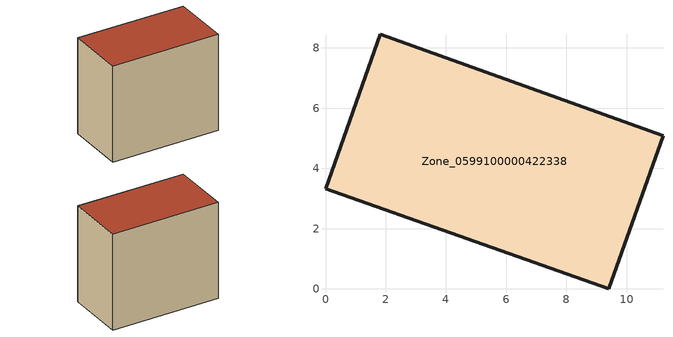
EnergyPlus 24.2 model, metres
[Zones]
Zone_0599100000422338
 floor ground (C_G): 9.4,0 0,3.33 1.82,8.46 11.21,5.09 z0.51
 wall outside (C_F): 0,3.33 9.4,0 11.21,5.09 1.82,8.46 0,3.33 z0.51:9.43
 roof outside (C_R): 11.21,5.09 1.82,8.46 0,3.33 9.4,0 z9.43
[BUILDING]
Pand.0599100000422338: North Axis=0; Terrain=City; Loads Convergence Tolerance Value=0.04; Temperature Convergence Tolerance Value=0.4; Solar Distribution=FullExterior; Maximum Number of Warmup Days=25; Minimum Number of Warmup Days=1
[Site:Location]
Rotterdam.The.Hague.AP_ZH_NLD Design_Conditions: Latitude=51.96; Longitude=4.45; Time Zone=1; Elevation=-4.5
[SITE:GROUNDTEMPERATURE:BUILDINGSURFACE]
18, 18, 18, 18, 18, 18, 18, 18, 18, 18, 18, 18
[MATERIAL] Thermal Absorptance=0.9; Solar Absorptance=0.7; Visible Absorptance=0.7
Name | Roughness | Thickness | Conductivity | Density | Specific Heat
G.TI.1992-2005 | MediumSmooth | 0.15 | 0.06 | 540 | 1210
F.TI.1992-2005 | Rough | 0.3 | 0.12 | 1920 | 840
R.TI.1992-2005 | MediumRough | 0.2 | 0.08 | 1500 | 1000
[CONSTRUCTION]
C_G: G.TI.1992-2005
C_F: F.TI.1992-2005
C_R: R.TI.1992-2005
[ZONE]
Zone_0599100000422338: Type=1; Multiplier=1; Ceiling Height=Autocalculate; Volume=Autocalculate; Floor Area=autocalculate; Part of Total Floor Area=Yes
[ZONEINFILTRATION:DESIGNFLOWRATE]
Infil_Zone_0599100000422338: Zone or ZoneList or Space or SpaceList=Zone_0599100000422338; Schedule=AlwaysOn; Design Flow Rate Calculation Method=Flow/Area; Flow Rate per Floor Area=0.0015; Constant Term Coefficient=1; Temperature Term Coefficient=0; Velocity Term Coefficient=0; Velocity Squared Term Coefficient=0
[HVACTEMPLATE:ZONE:IDEALLOADSAIRSYSTEM]
Zone_0599100000422338: Maximum Heating Supply Air Temperature=50; Minimum Cooling Supply Air Temperature=13; Maximum Heating Supply Air Humidity Ratio=0.0156; Minimum Cooling Supply Air Humidity Ratio=0.0077; Heating Limit=NoLimit; Cooling Limit=NoLimit; Dehumidification Control Type=ConstantSensibleHeatRatio; Cooling Sensible Heat Ratio=0.7; Dehumidification Setpoint=60; Humidification Control Type=None; Humidification Setpoint=30; Outdoor Air Method=None; Outdoor Air Flow Rate per Person=0.00944; Outdoor Air Flow Rate per Zone Floor Area=0; Outdoor Air Flow Rate per Zone=0; Demand Controlled Ventilation Type=None; Outdoor Air Economizer Type=NoEconomizer; Heat Recovery Type=None; Sensible Heat Recovery Effectiveness=0.7; Latent Heat Recovery Effectiveness=0.65
[ZONECONTROL:THERMOSTAT]
ThermostatControl_Zone_0599100000422338: Zone or ZoneList=Zone_0599100000422338; Control Type Schedule=DualSetpointControlType; Control 1=Thermostat_Zone_0599100000422338; Temperature Difference Between Cutout And Setpoint=0
[THERMOSTATSETPOINT:DUALSETPOINT]
Thermostat_Zone_0599100000422338: Heating Setpoint Temperature Schedule=HeatingSetpoint_Zone_0599100000422338; Cooling Setpoint Temperature Schedule=CoolingSetpoint_Zone_0599100000422338
[SCHEDULE:COMPACT]
HeatingSetpoint_Zone_0599100000422338: Through: 12/31, For: AllDays, Until: 24:00, 21
CoolingSetpoint_Zone_0599100000422338: Through: 12/31, For: AllDays, Until: 24:00, 24
DualSetpointControlType: Through: 12/31, For: AllDays, Until: 24:00, 4
AlwaysOn: Through: 12/31, For: AllDays, Until: 24:00, 1
